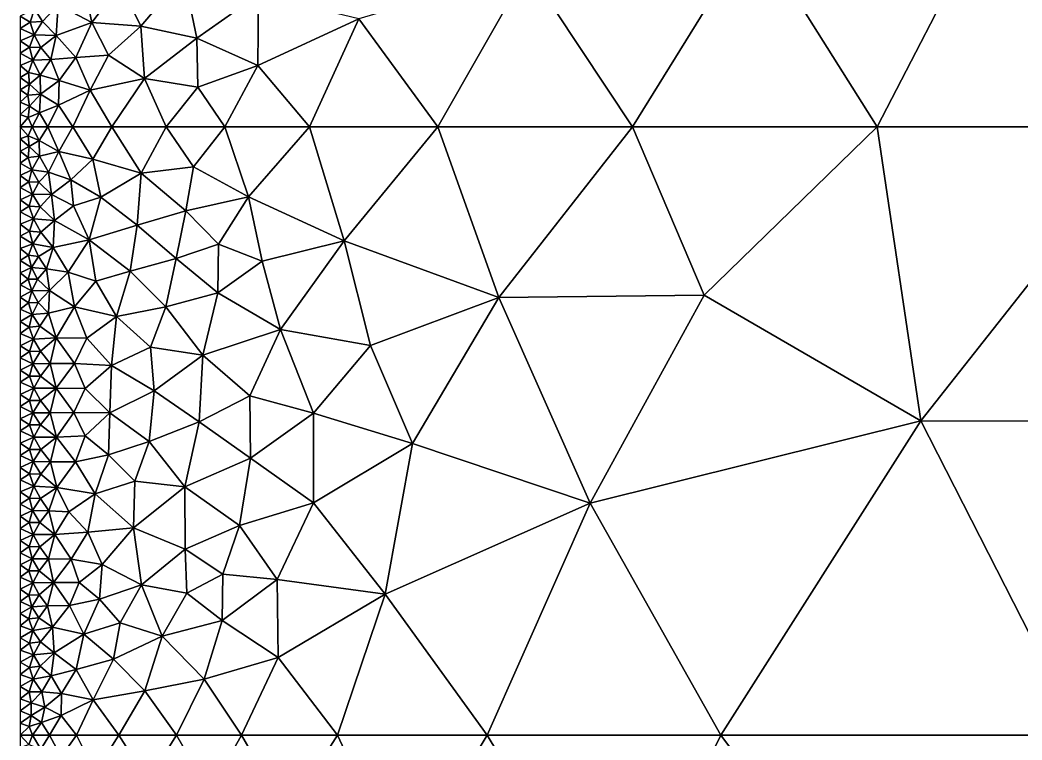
# Model space of a CAD drawing. Header units: metres. Extents: x 1 to 72, y -280 to 0.
# Drawn here: x 1 to 17.47, y -30.08 to -18.25 of the extents above; entities that cross this region are included whole.
import ezdxf

# ---------------------------------------------------------------- set-up
doc = ezdxf.new("R2010")
doc.units = ezdxf.units.M

msp = doc.modelspace()

# ---------------------------------------------------------------- linework, layer by layer
at = {"layer": 'layer', "color": 0}
for points in [[(16.679, -16.9184), (19.6171, -20), (19.5992, -15.9593)], [(9.3446, -17.4053), (11.0637, -20), (13.0579, -16.781)], [(11.0637, -20), (15.0866, -20), (13.0579, -16.781)], [(13.0579, -16.781), (15.0866, -20), (16.679, -16.9184)], [(15.0866, -20), (19.6171, -20), (16.679, -16.9184)], [(6.57076, -18.2258), (7.86611, -20), (9.3446, -17.4053)], [(7.86611, -20), (11.0637, -20), (9.3446, -17.4053)], [(2.98477, -18.3459), (3.69127, -17.5134), (2.65384, -17.661)], [(2.98477, -18.3459), (3.908, -18.5447), (3.69127, -17.5134)], [(3.908, -18.5447), (4.91821, -17.8292), (3.69127, -17.5134)], [(1.62829, -17.9962), (2.18265, -18.286), (2.06777, -17.759)], [(2.18265, -18.286), (2.65384, -17.661), (2.06777, -17.759)], [(2.18265, -18.286), (2.98477, -18.3459), (2.65384, -17.661)], [(3.908, -18.5447), (4.90636, -18.9928), (4.91821, -17.8292)], [(4.90636, -18.9928), (6.57076, -18.2258), (4.91821, -17.8292)], [(1.23766, -18.0622), (1, -18.1855), (1.16827, -18.2796)], [(1.23766, -18.0622), (1.16827, -18.2796), (1.37184, -18.2685)], [(1.23766, -18.0622), (1.37184, -18.2685), (1.62829, -17.9962)], [(1.62829, -17.9962), (1.37184, -18.2685), (1.59605, -18.5036)], [(1.62829, -17.9962), (1.59605, -18.5036), (2.18265, -18.286)], [(1, -18.1855), (1, -18.3871), (1.16827, -18.2796)], [(1.16827, -18.2796), (1.23303, -18.4893), (1.37184, -18.2685)], [(1.37184, -18.2685), (1.23303, -18.4893), (1.59605, -18.5036)], [(4.90636, -18.9928), (5.75585, -20), (6.57076, -18.2258)], [(5.75585, -20), (7.86611, -20), (6.57076, -18.2258)], [(1.16827, -18.2796), (1, -18.3871), (1.23303, -18.4893)], [(1, -18.3871), (1, -18.5887), (1.23303, -18.4893)], [(1.91934, -18.8636), (2.18265, -18.286), (1.59605, -18.5036)], [(1.91934, -18.8636), (2.45445, -18.824), (2.18265, -18.286)], [(2.45445, -18.824), (2.98477, -18.3459), (2.18265, -18.286)], [(2.45445, -18.824), (3.04689, -19.2102), (2.98477, -18.3459)], [(3.04689, -19.2102), (3.908, -18.5447), (2.98477, -18.3459)], [(1.23303, -18.4893), (1, -18.5887), (1.15636, -18.6955)], [(1, -18.5887), (1, -18.7903), (1.15636, -18.6955)], [(1.23303, -18.4893), (1.15636, -18.6955), (1.33985, -18.6997)], [(1.23303, -18.4893), (1.33985, -18.6997), (1.59605, -18.5036)], [(1.59605, -18.5036), (1.33985, -18.6997), (1.5059, -18.8976)], [(1.59605, -18.5036), (1.5059, -18.8976), (1.91934, -18.8636)], [(3.04689, -19.2102), (3.92406, -19.3514), (3.908, -18.5447)], [(3.92406, -19.3514), (4.90636, -18.9928), (3.908, -18.5447)], [(1.15636, -18.6955), (1, -18.7903), (1.21066, -18.9057)], [(1.15636, -18.6955), (1.21066, -18.9057), (1.33985, -18.6997)], [(1.33985, -18.6997), (1.21066, -18.9057), (1.5059, -18.8976)], [(1, -18.7903), (1, -18.9919), (1.21066, -18.9057)], [(1.21066, -18.9057), (1, -18.9919), (1.14002, -19.1096)], [(1.21066, -18.9057), (1.14002, -19.1096), (1.33298, -19.1541)], [(1.21066, -18.9057), (1.33298, -19.1541), (1.5059, -18.8976)], [(1.5059, -18.8976), (1.33298, -19.1541), (1.6454, -19.2401)], [(1.6454, -19.2401), (1.91934, -18.8636), (1.5059, -18.8976)], [(1.6454, -19.2401), (2.15314, -19.3982), (1.91934, -18.8636)], [(2.15314, -19.3982), (2.45445, -18.824), (1.91934, -18.8636)], [(2.15314, -19.3982), (3.04689, -19.2102), (2.45445, -18.824)], [(1, -18.9919), (1, -19.1935), (1.14002, -19.1096)], [(3.92406, -19.3514), (4.36737, -20), (4.90636, -18.9928)], [(4.36737, -20), (5.75585, -20), (4.90636, -18.9928)], [(1.14002, -19.1096), (1, -19.1935), (1.15695, -19.3007)], [(1, -19.1935), (1, -19.3952), (1.15695, -19.3007)], [(1.14002, -19.1096), (1.15695, -19.3007), (1.33298, -19.1541)], [(1.33298, -19.1541), (1.15695, -19.3007), (1.33837, -19.4667)], [(1.33298, -19.1541), (1.33837, -19.4667), (1.6454, -19.2401)], [(1.33837, -19.4667), (1.63026, -19.6461), (1.6454, -19.2401)], [(1.63026, -19.6461), (2.15314, -19.3982), (1.6454, -19.2401)], [(2.15314, -19.3982), (2.50838, -20), (3.04689, -19.2102)], [(2.50838, -20), (3.40083, -20), (3.04689, -19.2102)], [(3.04689, -19.2102), (3.40083, -20), (3.92406, -19.3514)], [(1.15695, -19.3007), (1, -19.3952), (1.12995, -19.4842)], [(1, -19.3952), (1, -19.5968), (1.12995, -19.4842)], [(1.15695, -19.3007), (1.12995, -19.4842), (1.33837, -19.4667)], [(1.63026, -19.6461), (1.86837, -20), (2.15314, -19.3982)], [(1.86837, -20), (2.50838, -20), (2.15314, -19.3982)], [(3.40083, -20), (4.36737, -20), (3.92406, -19.3514)], [(1.12995, -19.4842), (1, -19.5968), (1.15378, -19.6606)], [(1.12995, -19.4842), (1.15378, -19.6606), (1.33837, -19.4667)], [(1.33837, -19.4667), (1.15378, -19.6606), (1.31911, -19.7701)], [(1.31911, -19.7701), (1.63026, -19.6461), (1.33837, -19.4667)], [(1, -19.5968), (1, -19.7984), (1.15378, -19.6606)], [(1.15378, -19.6606), (1, -19.7984), (1.13466, -19.846)], [(1.15378, -19.6606), (1.13466, -19.846), (1.31911, -19.7701)], [(1.31911, -19.7701), (1.45701, -20), (1.63026, -19.6461)], [(1.45701, -20), (1.86837, -20), (1.63026, -19.6461)], [(1, -19.7984), (1, -20), (1.13466, -19.846)], [(1, -20), (1.19987, -20), (1.13466, -19.846)], [(1.13466, -19.846), (1.19987, -20), (1.31911, -19.7701)], [(1.19987, -20), (1.45701, -20), (1.31911, -19.7701)], [(1, -20), (1, -20.2), (1.13331, -20.151)], [(1.19987, -20), (1, -20), (1.13331, -20.151)], [(1.31647, -20.2275), (1.19987, -20), (1.13331, -20.151)], [(1.45701, -20), (1.19987, -20), (1.31647, -20.2275)], [(1.63747, -20.4086), (1.45701, -20), (1.31647, -20.2275)], [(1.86837, -20), (1.45701, -20), (1.63747, -20.4086)], [(2.19523, -20.5333), (1.86837, -20), (1.63747, -20.4086)], [(2.50838, -20), (1.86837, -20), (2.19523, -20.5333)], [(2.99081, -20.7642), (2.50838, -20), (2.19523, -20.5333)], [(3.40083, -20), (2.50838, -20), (2.99081, -20.7642)], [(3.84908, -20.6611), (3.40083, -20), (2.99081, -20.7642)], [(4.36737, -20), (3.40083, -20), (3.84908, -20.6611)], [(4.75378, -21.1533), (4.36737, -20), (3.84908, -20.6611)], [(5.75585, -20), (4.36737, -20), (4.75378, -21.1533)], [(6.32507, -21.8739), (5.75585, -20), (4.75378, -21.1533)], [(7.86611, -20), (5.75585, -20), (6.32507, -21.8739)], [(8.86936, -22.8081), (7.86611, -20), (6.32507, -21.8739)], [(11.0637, -20), (7.86611, -20), (8.86936, -22.8081)], [(12.2415, -22.7702), (11.0637, -20), (8.86936, -22.8081)], [(15.0866, -20), (11.0637, -20), (12.2415, -22.7702)], [(15.8071, -24.8319), (15.0866, -20), (12.2415, -22.7702)], [(19.6171, -20), (15.0866, -20), (15.8071, -24.8319)], [(22.3704, -24.847), (19.6171, -20), (15.8071, -24.8319)], [(1.13331, -20.151), (1, -20.2), (1.15023, -20.3276)], [(1, -20.2), (1, -20.4), (1.15023, -20.3276)], [(1.13331, -20.151), (1.15023, -20.3276), (1.31647, -20.2275)], [(1.31647, -20.2275), (1.15023, -20.3276), (1.31801, -20.4847)], [(1.63747, -20.4086), (1.31647, -20.2275), (1.31801, -20.4847)], [(1.15023, -20.3276), (1, -20.4), (1.13302, -20.5036)], [(1, -20.4), (1, -20.6), (1.13302, -20.5036)], [(1.15023, -20.3276), (1.13302, -20.5036), (1.31801, -20.4847)], [(1.63747, -20.4086), (1.31801, -20.4847), (1.46936, -20.7463)], [(1.83742, -20.8733), (1.63747, -20.4086), (1.46936, -20.7463)], [(2.19523, -20.5333), (1.63747, -20.4086), (1.83742, -20.8733)], [(1.13302, -20.5036), (1, -20.6), (1.1958, -20.7072)], [(1.13302, -20.5036), (1.1958, -20.7072), (1.31801, -20.4847)], [(1.31801, -20.4847), (1.1958, -20.7072), (1.46936, -20.7463)], [(2.32771, -21.1569), (2.19523, -20.5333), (1.83742, -20.8733)], [(2.99081, -20.7642), (2.19523, -20.5333), (2.32771, -21.1569)], [(1, -20.6), (1, -20.8), (1.1958, -20.7072)], [(1.1958, -20.7072), (1, -20.8), (1.14234, -20.9048)], [(1.1958, -20.7072), (1.14234, -20.9048), (1.30681, -20.9132)], [(1.1958, -20.7072), (1.30681, -20.9132), (1.46936, -20.7463)], [(1.46936, -20.7463), (1.30681, -20.9132), (1.51488, -21.1112)], [(1.83742, -20.8733), (1.46936, -20.7463), (1.51488, -21.1112)], [(3.84908, -20.6611), (2.99081, -20.7642), (3.72588, -21.3826)], [(4.75378, -21.1533), (3.84908, -20.6611), (3.72588, -21.3826)], [(1, -20.8), (1, -21), (1.14234, -20.9048)], [(1.14234, -20.9048), (1, -21), (1.20733, -21.1068)], [(1.14234, -20.9048), (1.20733, -21.1068), (1.30681, -20.9132)], [(1.30681, -20.9132), (1.20733, -21.1068), (1.51488, -21.1112)], [(1.87754, -21.3023), (1.83742, -20.8733), (1.51488, -21.1112)], [(2.32771, -21.1569), (1.83742, -20.8733), (1.87754, -21.3023)], [(2.99081, -20.7642), (2.32771, -21.1569), (2.92697, -21.6157)], [(3.72588, -21.3826), (2.99081, -20.7642), (2.92697, -21.6157)], [(1, -21), (1, -21.2), (1.20733, -21.1068)], [(1.20733, -21.1068), (1, -21.2), (1.15273, -21.3066)], [(1, -21.2), (1, -21.4), (1.15273, -21.3066)], [(1.20733, -21.1068), (1.15273, -21.3066), (1.33344, -21.3145)], [(1.20733, -21.1068), (1.33344, -21.3145), (1.51488, -21.1112)], [(1.51488, -21.1112), (1.33344, -21.3145), (1.56729, -21.5437)], [(1.51488, -21.1112), (1.56729, -21.5437), (1.87754, -21.3023)], [(2.13669, -21.8606), (2.32771, -21.1569), (1.87754, -21.3023)], [(2.92697, -21.6157), (2.32771, -21.1569), (2.13669, -21.8606)], [(4.75378, -21.1533), (3.72588, -21.3826), (4.26001, -21.932)], [(4.97876, -22.2089), (4.75378, -21.1533), (4.26001, -21.932)], [(6.32507, -21.8739), (4.75378, -21.1533), (4.97876, -22.2089)], [(1.15273, -21.3066), (1, -21.4), (1.22145, -21.5158)], [(1, -21.4), (1, -21.6), (1.22145, -21.5158)], [(1.15273, -21.3066), (1.22145, -21.5158), (1.33344, -21.3145)], [(1.33344, -21.3145), (1.22145, -21.5158), (1.56729, -21.5437)], [(2.13669, -21.8606), (1.87754, -21.3023), (1.56729, -21.5437)], [(3.72588, -21.3826), (2.92697, -21.6157), (3.56505, -22.1665)], [(4.26001, -21.932), (3.72588, -21.3826), (3.56505, -22.1665)], [(1.22145, -21.5158), (1, -21.6), (1.15516, -21.7142)], [(1.22145, -21.5158), (1.15516, -21.7142), (1.34074, -21.7345)], [(1.22145, -21.5158), (1.34074, -21.7345), (1.56729, -21.5437)], [(1.56729, -21.5437), (1.34074, -21.7345), (1.54234, -21.986)], [(1.56729, -21.5437), (1.54234, -21.986), (2.13669, -21.8606)], [(1, -21.6), (1, -21.8), (1.15516, -21.7142)], [(1.15516, -21.7142), (1, -21.8), (1.21234, -21.9253)], [(1.15516, -21.7142), (1.21234, -21.9253), (1.34074, -21.7345)], [(1.34074, -21.7345), (1.21234, -21.9253), (1.54234, -21.986)], [(2.92697, -21.6157), (2.13669, -21.8606), (2.81017, -22.375)], [(3.56505, -22.1665), (2.92697, -21.6157), (2.81017, -22.375)], [(1, -21.8), (1, -22), (1.21234, -21.9253)], [(2.13669, -21.8606), (1.54234, -21.986), (1.79088, -22.3923)], [(2.24508, -22.5385), (2.13669, -21.8606), (1.79088, -22.3923)], [(2.81017, -22.375), (2.13669, -21.8606), (2.24508, -22.5385)], [(6.32507, -21.8739), (4.97876, -22.2089), (5.28024, -23.3339)], [(6.75846, -23.5961), (6.32507, -21.8739), (5.28024, -23.3339)], [(8.86936, -22.8081), (6.32507, -21.8739), (6.75846, -23.5961)], [(1.21234, -21.9253), (1, -22), (1.14146, -22.113)], [(1, -22), (1, -22.2), (1.14146, -22.113)], [(1.21234, -21.9253), (1.14146, -22.113), (1.3055, -22.132)], [(1.21234, -21.9253), (1.3055, -22.132), (1.54234, -21.986)], [(1.54234, -21.986), (1.3055, -22.132), (1.43505, -22.334)], [(1.54234, -21.986), (1.43505, -22.334), (1.79088, -22.3923)], [(4.25351, -22.731), (4.26001, -21.932), (3.56505, -22.1665)], [(4.97876, -22.2089), (4.26001, -21.932), (4.25351, -22.731)], [(1.14146, -22.113), (1, -22.2), (1.18678, -22.3122)], [(1, -22.2), (1, -22.4), (1.18678, -22.3122)], [(1.14146, -22.113), (1.18678, -22.3122), (1.3055, -22.132)], [(1.3055, -22.132), (1.18678, -22.3122), (1.43505, -22.334)], [(3.56505, -22.1665), (2.81017, -22.375), (3.39633, -22.9612)], [(4.25351, -22.731), (3.56505, -22.1665), (3.39633, -22.9612)], [(5.28024, -23.3339), (4.97876, -22.2089), (4.25351, -22.731)], [(1.18678, -22.3122), (1, -22.4), (1.13439, -22.5024)], [(1.18678, -22.3122), (1.13439, -22.5024), (1.28862, -22.5061)], [(1.18678, -22.3122), (1.28862, -22.5061), (1.43505, -22.334)], [(1.43505, -22.334), (1.28862, -22.5061), (1.48295, -22.6904)], [(1.43505, -22.334), (1.48295, -22.6904), (1.79088, -22.3923)], [(1.79088, -22.3923), (1.48295, -22.6904), (1.89544, -22.9624)], [(1.79088, -22.3923), (1.89544, -22.9624), (2.24508, -22.5385)], [(2.81017, -22.375), (2.24508, -22.5385), (2.58608, -23.121)], [(3.39633, -22.9612), (2.81017, -22.375), (2.58608, -23.121)], [(1, -22.4), (1, -22.6), (1.13439, -22.5024)], [(1.13439, -22.5024), (1, -22.6), (1.19214, -22.6969)], [(1.13439, -22.5024), (1.19214, -22.6969), (1.28862, -22.5061)], [(1.28862, -22.5061), (1.19214, -22.6969), (1.48295, -22.6904)], [(2.58608, -23.121), (2.24508, -22.5385), (1.89544, -22.9624)], [(1, -22.6), (1, -22.8), (1.19214, -22.6969)], [(1.19214, -22.6969), (1, -22.8), (1.13836, -22.894)], [(1.19214, -22.6969), (1.13836, -22.894), (1.29765, -22.8862)], [(1.19214, -22.6969), (1.29765, -22.8862), (1.48295, -22.6904)], [(1.48295, -22.6904), (1.29765, -22.8862), (1.46736, -23.062)], [(1.48295, -22.6904), (1.46736, -23.062), (1.89544, -22.9624)], [(1, -22.8), (1, -23), (1.13836, -22.894)], [(1.13836, -22.894), (1.19762, -23.0877), (1.29765, -22.8862)], [(1.29765, -22.8862), (1.19762, -23.0877), (1.46736, -23.062)], [(4.25351, -22.731), (3.39633, -22.9612), (4.00695, -23.7558)], [(5.28024, -23.3339), (4.25351, -22.731), (4.00695, -23.7558)], [(8.86936, -22.8081), (6.75846, -23.5961), (7.44802, -25.2034)], [(7.44802, -25.2034), (10.3688, -26.1879), (8.86936, -22.8081)], [(12.2415, -22.7702), (8.86936, -22.8081), (10.3688, -26.1879)], [(10.3688, -26.1879), (15.8071, -24.8319), (12.2415, -22.7702)], [(1.13836, -22.894), (1, -23), (1.19762, -23.0877)], [(1, -23), (1, -23.2), (1.19762, -23.0877)], [(1.46736, -23.062), (1.5925, -23.4674), (1.89544, -22.9624)], [(1.89544, -22.9624), (1.5925, -23.4674), (2.09654, -23.4727)], [(1.89544, -22.9624), (2.09654, -23.4727), (2.58608, -23.121)], [(3.39633, -22.9612), (2.58608, -23.121), (3.14434, -23.6219)], [(4.00695, -23.7558), (3.39633, -22.9612), (3.14434, -23.6219)], [(1.19762, -23.0877), (1, -23.2), (1.15024, -23.2915)], [(1, -23.2), (1, -23.4), (1.15024, -23.2915)], [(1.19762, -23.0877), (1.15024, -23.2915), (1.32739, -23.2801)], [(1.19762, -23.0877), (1.32739, -23.2801), (1.46736, -23.062)], [(1.46736, -23.062), (1.32739, -23.2801), (1.5925, -23.4674)], [(2.58608, -23.121), (2.09654, -23.4727), (2.50092, -23.9231)], [(3.14434, -23.6219), (2.58608, -23.121), (2.50092, -23.9231)], [(1.15024, -23.2915), (1, -23.4), (1.22308, -23.4889)], [(1.15024, -23.2915), (1.22308, -23.4889), (1.32739, -23.2801)], [(1.32739, -23.2801), (1.22308, -23.4889), (1.5925, -23.4674)], [(4.77443, -24.4233), (5.28024, -23.3339), (4.00695, -23.7558)], [(5.82374, -24.7086), (5.28024, -23.3339), (4.77443, -24.4233)], [(6.75846, -23.5961), (5.28024, -23.3339), (5.82374, -24.7086)], [(1, -23.4), (1, -23.6), (1.22308, -23.4889)], [(1.22308, -23.4889), (1, -23.6), (1.15432, -23.6947)], [(1.22308, -23.4889), (1.15432, -23.6947), (1.33583, -23.688)], [(1.22308, -23.4889), (1.33583, -23.688), (1.5925, -23.4674)], [(1.5925, -23.4674), (1.33583, -23.688), (1.49467, -23.8901)], [(1.5925, -23.4674), (1.49467, -23.8901), (1.89305, -23.8926)], [(1.5925, -23.4674), (1.89305, -23.8926), (2.09654, -23.4727)], [(2.09654, -23.4727), (1.89305, -23.8926), (2.50092, -23.9231)], [(1, -23.6), (1, -23.8), (1.15432, -23.6947)], [(1.15432, -23.6947), (1, -23.8), (1.21095, -23.8955)], [(1.15432, -23.6947), (1.21095, -23.8955), (1.33583, -23.688)], [(1.33583, -23.688), (1.21095, -23.8955), (1.49467, -23.8901)], [(3.20709, -24.3409), (3.14434, -23.6219), (2.50092, -23.9231)], [(4.00695, -23.7558), (3.14434, -23.6219), (3.20709, -24.3409)], [(7.44802, -25.2034), (6.75846, -23.5961), (5.82374, -24.7086)], [(1, -23.8), (1, -24), (1.21095, -23.8955)], [(3.94381, -24.8481), (4.00695, -23.7558), (3.20709, -24.3409)], [(4.77443, -24.4233), (4.00695, -23.7558), (3.94381, -24.8481)], [(1.21095, -23.8955), (1, -24), (1.15473, -24.0984)], [(1, -24), (1, -24.2), (1.15473, -24.0984)], [(1.21095, -23.8955), (1.15473, -24.0984), (1.33636, -24.0966)], [(1.21095, -23.8955), (1.33636, -24.0966), (1.49467, -23.8901)], [(1.49467, -23.8901), (1.33636, -24.0966), (1.59309, -24.2976)], [(1.49467, -23.8901), (1.59309, -24.2976), (1.89305, -23.8926)], [(1.89305, -23.8926), (1.59309, -24.2976), (2.0731, -24.3035)], [(1.89305, -23.8926), (2.0731, -24.3035), (2.50092, -23.9231)], [(2.50092, -23.9231), (2.0731, -24.3035), (2.47754, -24.7026)], [(2.50092, -23.9231), (2.47754, -24.7026), (3.20709, -24.3409)], [(1.15473, -24.0984), (1, -24.2), (1.22517, -24.2989)], [(1, -24.2), (1, -24.4), (1.22517, -24.2989)], [(1.15473, -24.0984), (1.22517, -24.2989), (1.33636, -24.0966)], [(1.33636, -24.0966), (1.22517, -24.2989), (1.59309, -24.2976)], [(1.22517, -24.2989), (1, -24.4), (1.15485, -24.4997)], [(1.22517, -24.2989), (1.15485, -24.4997), (1.33644, -24.4993)], [(1.22517, -24.2989), (1.33644, -24.4993), (1.59309, -24.2976)], [(1.59309, -24.2976), (1.33644, -24.4993), (1.49466, -24.6993)], [(1.59309, -24.2976), (1.49466, -24.6993), (1.88555, -24.6975)], [(1.59309, -24.2976), (1.88555, -24.6975), (2.0731, -24.3035)], [(2.0731, -24.3035), (1.88555, -24.6975), (2.47754, -24.7026)], [(3.12242, -25.1744), (3.20709, -24.3409), (2.47754, -24.7026)], [(3.94381, -24.8481), (3.20709, -24.3409), (3.12242, -25.1744)], [(1, -24.4), (1, -24.6), (1.15485, -24.4997)], [(1.15485, -24.4997), (1, -24.6), (1.21135, -24.6998)], [(1.15485, -24.4997), (1.21135, -24.6998), (1.33644, -24.4993)], [(1.33644, -24.4993), (1.21135, -24.6998), (1.49466, -24.6993)], [(4.79046, -25.4469), (4.77443, -24.4233), (3.94381, -24.8481)], [(5.82374, -24.7086), (4.77443, -24.4233), (4.79046, -25.4469)], [(1, -24.6), (1, -24.8), (1.21135, -24.6998)], [(1.21135, -24.6998), (1, -24.8), (1.15532, -24.9001)], [(1.21135, -24.6998), (1.15532, -24.9001), (1.33751, -24.8999)], [(1.21135, -24.6998), (1.33751, -24.8999), (1.49466, -24.6993)], [(1.49466, -24.6993), (1.33751, -24.8999), (1.59676, -25.0994)], [(1.49466, -24.6993), (1.59676, -25.0994), (1.88555, -24.6975)], [(1.88555, -24.6975), (1.59676, -25.0994), (2.06927, -25.0802)], [(1.88555, -24.6975), (2.06927, -25.0802), (2.47754, -24.7026)], [(1, -24.8), (1, -25), (1.15532, -24.9001)], [(2.47754, -24.7026), (2.06927, -25.0802), (2.4566, -25.3894)], [(2.47754, -24.7026), (2.4566, -25.3894), (3.12242, -25.1744)], [(3.70993, -25.9155), (3.94381, -24.8481), (3.12242, -25.1744)], [(3.70993, -25.9155), (4.79046, -25.4469), (3.94381, -24.8481)], [(5.82549, -26.1827), (5.82374, -24.7086), (4.79046, -25.4469)], [(5.82549, -26.1827), (7.44802, -25.2034), (5.82374, -24.7086)], [(10.3688, -26.1879), (12.5166, -30), (15.8071, -24.8319)], [(12.5166, -30), (18.439, -30), (15.8071, -24.8319)], [(15.8071, -24.8319), (18.439, -30), (22.3704, -24.847)], [(1.15532, -24.9001), (1, -25), (1.2266, -25.1004)], [(1, -25), (1, -25.2), (1.2266, -25.1004)], [(1.15532, -24.9001), (1.2266, -25.1004), (1.33751, -24.8999)], [(1.33751, -24.8999), (1.2266, -25.1004), (1.59676, -25.0994)], [(1.2266, -25.1004), (1, -25.2), (1.15627, -25.3013)], [(1.2266, -25.1004), (1.15627, -25.3013), (1.33972, -25.3024)], [(1.2266, -25.1004), (1.33972, -25.3024), (1.59676, -25.0994)], [(1.59676, -25.0994), (1.33972, -25.3024), (1.50265, -25.508)], [(1.59676, -25.0994), (1.50265, -25.508), (1.91254, -25.5063)], [(1.59676, -25.0994), (1.91254, -25.5063), (2.06927, -25.0802)], [(2.06927, -25.0802), (1.91254, -25.5063), (2.4566, -25.3894)], [(2.4566, -25.3894), (2.8857, -25.8245), (3.12242, -25.1744)], [(2.8857, -25.8245), (3.70993, -25.9155), (3.12242, -25.1744)], [(1, -25.2), (1, -25.4), (1.15627, -25.3013)], [(1.15627, -25.3013), (1, -25.4), (1.21391, -25.5036)], [(1.15627, -25.3013), (1.21391, -25.5036), (1.33972, -25.3024)], [(1.33972, -25.3024), (1.21391, -25.5036), (1.50265, -25.508)], [(7.00271, -27.6789), (7.44802, -25.2034), (5.82549, -26.1827)], [(7.00271, -27.6789), (10.3688, -26.1879), (7.44802, -25.2034)], [(1, -25.4), (1, -25.6), (1.21391, -25.5036)], [(1.21391, -25.5036), (1, -25.6), (1.15671, -25.7042)], [(1.21391, -25.5036), (1.15671, -25.7042), (1.34155, -25.7097)], [(1.21391, -25.5036), (1.34155, -25.7097), (1.50265, -25.508)], [(1.50265, -25.508), (1.34155, -25.7097), (1.60467, -25.9266)], [(1.50265, -25.508), (1.60467, -25.9266), (1.91254, -25.5063)], [(1.91254, -25.5063), (1.60467, -25.9266), (2.23637, -26.0326)], [(1.91254, -25.5063), (2.23637, -26.0326), (2.4566, -25.3894)], [(2.4566, -25.3894), (2.23637, -26.0326), (2.8857, -25.8245)], [(4.60907, -26.5553), (4.79046, -25.4469), (3.70993, -25.9155)], [(4.60907, -26.5553), (5.82549, -26.1827), (4.79046, -25.4469)], [(1, -25.6), (1, -25.8), (1.15671, -25.7042)], [(1.15671, -25.7042), (1, -25.8), (1.22729, -25.9079)], [(1, -25.8), (1, -26), (1.22729, -25.9079)], [(1.15671, -25.7042), (1.22729, -25.9079), (1.34155, -25.7097)], [(1.34155, -25.7097), (1.22729, -25.9079), (1.60467, -25.9266)], [(2.23637, -26.0326), (2.86367, -26.589), (2.8857, -25.8245)], [(2.86367, -26.589), (3.70993, -25.9155), (2.8857, -25.8245)], [(1.22729, -25.9079), (1, -26), (1.15358, -26.1045)], [(1, -26), (1, -26.2), (1.15358, -26.1045)], [(1.22729, -25.9079), (1.15358, -26.1045), (1.33395, -26.1108)], [(1.22729, -25.9079), (1.33395, -26.1108), (1.60467, -25.9266)], [(1.60467, -25.9266), (1.33395, -26.1108), (1.47519, -26.3123)], [(1.60467, -25.9266), (1.47519, -26.3123), (1.80225, -26.327)], [(1.60467, -25.9266), (1.80225, -26.327), (2.23637, -26.0326)], [(2.86367, -26.589), (3.71375, -26.9393), (3.70993, -25.9155)], [(3.71375, -26.9393), (4.60907, -26.5553), (3.70993, -25.9155)], [(1.15358, -26.1045), (1, -26.2), (1.20545, -26.3047)], [(1.15358, -26.1045), (1.20545, -26.3047), (1.33395, -26.1108)], [(1.33395, -26.1108), (1.20545, -26.3047), (1.47519, -26.3123)], [(2.23637, -26.0326), (1.80225, -26.327), (2.1145, -26.6603)], [(2.23637, -26.0326), (2.1145, -26.6603), (2.86367, -26.589)], [(5.22827, -27.4421), (5.82549, -26.1827), (4.60907, -26.5553)], [(5.22827, -27.4421), (7.00271, -27.6789), (5.82549, -26.1827)], [(1, -26.2), (1, -26.4), (1.20545, -26.3047)], [(1.20545, -26.3047), (1, -26.4), (1.14977, -26.5018)], [(1.20545, -26.3047), (1.14977, -26.5018), (1.32485, -26.5041)], [(1.20545, -26.3047), (1.32485, -26.5041), (1.47519, -26.3123)], [(1.47519, -26.3123), (1.32485, -26.5041), (1.57166, -26.7015)], [(1.47519, -26.3123), (1.57166, -26.7015), (1.80225, -26.327)], [(1.80225, -26.327), (1.57166, -26.7015), (2.1145, -26.6603)], [(7.00271, -27.6789), (8.68004, -30), (10.3688, -26.1879)], [(8.68004, -30), (12.5166, -30), (10.3688, -26.1879)], [(1, -26.4), (1, -26.6), (1.14977, -26.5018)], [(1.14977, -26.5018), (1, -26.6), (1.21696, -26.7012)], [(1.14977, -26.5018), (1.21696, -26.7012), (1.32485, -26.5041)], [(1.32485, -26.5041), (1.21696, -26.7012), (1.57166, -26.7015)], [(1, -26.6), (1, -26.8), (1.21696, -26.7012)], [(1.57166, -26.7015), (1.83987, -27.1064), (2.1145, -26.6603)], [(2.1145, -26.6603), (1.83987, -27.1064), (2.35234, -27.1928)], [(2.1145, -26.6603), (2.35234, -27.1928), (2.86367, -26.589)], [(2.35234, -27.1928), (2.99761, -27.5305), (2.86367, -26.589)], [(2.99761, -27.5305), (3.71375, -26.9393), (2.86367, -26.589)], [(3.71375, -26.9393), (4.33096, -27.3515), (4.60907, -26.5553)], [(4.33096, -27.3515), (5.22827, -27.4421), (4.60907, -26.5553)], [(1.21696, -26.7012), (1, -26.8), (1.1485, -26.9003)], [(1, -26.8), (1, -27), (1.1485, -26.9003)], [(1.21696, -26.7012), (1.1485, -26.9003), (1.32264, -26.9007)], [(1.21696, -26.7012), (1.32264, -26.9007), (1.57166, -26.7015)], [(1.57166, -26.7015), (1.32264, -26.9007), (1.46866, -27.1)], [(1.57166, -26.7015), (1.46866, -27.1), (1.83987, -27.1064)], [(1.1485, -26.9003), (1, -27), (1.20056, -27.0996)], [(1, -27), (1, -27.2), (1.20056, -27.0996)], [(1.1485, -26.9003), (1.20056, -27.0996), (1.32264, -26.9007)], [(1.32264, -26.9007), (1.20056, -27.0996), (1.46866, -27.1)], [(2.99761, -27.5305), (3.74331, -27.6658), (3.71375, -26.9393)], [(3.74331, -27.6658), (4.33096, -27.3515), (3.71375, -26.9393)], [(1.20056, -27.0996), (1, -27.2), (1.14597, -27.2988)], [(1.20056, -27.0996), (1.14597, -27.2988), (1.31649, -27.2976)], [(1.20056, -27.0996), (1.31649, -27.2976), (1.46866, -27.1)], [(1.46866, -27.1), (1.31649, -27.2976), (1.54957, -27.4903)], [(1.46866, -27.1), (1.54957, -27.4903), (1.83987, -27.1064)], [(1.83987, -27.1064), (1.54957, -27.4903), (1.97406, -27.4869)], [(1.83987, -27.1064), (1.97406, -27.4869), (2.35234, -27.1928)], [(1, -27.2), (1, -27.4), (1.14597, -27.2988)], [(1.14597, -27.2988), (1, -27.4), (1.20998, -27.4961)], [(1.14597, -27.2988), (1.20998, -27.4961), (1.31649, -27.2976)], [(1.31649, -27.2976), (1.20998, -27.4961), (1.54957, -27.4903)], [(2.35234, -27.1928), (1.97406, -27.4869), (2.30565, -27.7636)], [(2.30565, -27.7636), (2.99761, -27.5305), (2.35234, -27.1928)], [(1, -27.4), (1, -27.6), (1.20998, -27.4961)], [(1.20998, -27.4961), (1, -27.6), (1.14397, -27.6953)], [(1.20998, -27.4961), (1.14397, -27.6953), (1.31199, -27.69)], [(1.20998, -27.4961), (1.31199, -27.69), (1.54957, -27.4903)], [(1.54957, -27.4903), (1.31199, -27.69), (1.45354, -27.8732)], [(1.54957, -27.4903), (1.45354, -27.8732), (1.8117, -27.8647)], [(1.54957, -27.4903), (1.8117, -27.8647), (1.97406, -27.4869)], [(1.97406, -27.4869), (1.8117, -27.8647), (2.30565, -27.7636)], [(3.74331, -27.6658), (4.32128, -28.1114), (4.33096, -27.3515)], [(4.32128, -28.1114), (5.22827, -27.4421), (4.33096, -27.3515)], [(4.32128, -28.1114), (5.23993, -28.7206), (5.22827, -27.4421)], [(5.23993, -28.7206), (7.00271, -27.6789), (5.22827, -27.4421)], [(1, -27.6), (1, -27.8), (1.14397, -27.6953)], [(2.30565, -27.7636), (2.64579, -28.1542), (2.99761, -27.5305)], [(2.64579, -28.1542), (3.33329, -28.3701), (2.99761, -27.5305)], [(3.33329, -28.3701), (3.74331, -27.6658), (2.99761, -27.5305)], [(1.14397, -27.6953), (1, -27.8), (1.19483, -27.8884)], [(1, -27.8), (1, -28), (1.19483, -27.8884)], [(1.14397, -27.6953), (1.19483, -27.8884), (1.31199, -27.69)], [(1.31199, -27.69), (1.19483, -27.8884), (1.45354, -27.8732)], [(2.04654, -28.3361), (2.30565, -27.7636), (1.8117, -27.8647)], [(2.04654, -28.3361), (2.64579, -28.1542), (2.30565, -27.7636)], [(3.33329, -28.3701), (4.32128, -28.1114), (3.74331, -27.6658)], [(5.23993, -28.7206), (6.217, -30), (7.00271, -27.6789)], [(6.217, -30), (8.68004, -30), (7.00271, -27.6789)], [(1.19483, -27.8884), (1, -28), (1.14356, -28.0877)], [(1.19483, -27.8884), (1.14356, -28.0877), (1.30874, -28.0713)], [(1.19483, -27.8884), (1.30874, -28.0713), (1.45354, -27.8732)], [(1.45354, -27.8732), (1.30874, -28.0713), (1.5336, -28.2212)], [(1.45354, -27.8732), (1.5336, -28.2212), (1.8117, -27.8647)], [(1.8117, -27.8647), (1.5336, -28.2212), (2.04654, -28.3361)], [(1, -28), (1, -28.2), (1.14356, -28.0877)], [(1.14356, -28.0877), (1, -28.2), (1.21115, -28.2758)], [(1.14356, -28.0877), (1.21115, -28.2758), (1.30874, -28.0713)], [(1.30874, -28.0713), (1.21115, -28.2758), (1.5336, -28.2212)], [(2.53486, -28.7476), (2.64579, -28.1542), (2.04654, -28.3361)], [(2.53486, -28.7476), (3.33329, -28.3701), (2.64579, -28.1542)], [(3.33329, -28.3701), (4.02623, -29.0802), (4.32128, -28.1114)], [(4.02623, -29.0802), (5.23993, -28.7206), (4.32128, -28.1114)], [(1, -28.2), (1, -28.4), (1.21115, -28.2758)], [(1.21115, -28.2758), (1, -28.4), (1.15393, -28.4845)], [(1.21115, -28.2758), (1.15393, -28.4845), (1.33649, -28.4638)], [(1.21115, -28.2758), (1.33649, -28.4638), (1.5336, -28.2212)], [(1.5336, -28.2212), (1.33649, -28.4638), (1.55914, -28.6467)], [(1.5336, -28.2212), (1.55914, -28.6467), (2.04654, -28.3361)], [(1, -28.4), (1, -28.6), (1.15393, -28.4845)], [(1.15393, -28.4845), (1, -28.6), (1.21972, -28.6783)], [(1.15393, -28.4845), (1.21972, -28.6783), (1.33649, -28.4638)], [(1.33649, -28.4638), (1.21972, -28.6783), (1.55914, -28.6467)], [(1.92459, -28.9197), (2.04654, -28.3361), (1.55914, -28.6467)], [(1.92459, -28.9197), (2.53486, -28.7476), (2.04654, -28.3361)], [(2.53486, -28.7476), (3.04971, -29.2708), (3.33329, -28.3701)], [(3.04971, -29.2708), (4.02623, -29.0802), (3.33329, -28.3701)], [(1, -28.6), (1, -28.8), (1.21972, -28.6783)], [(1.21972, -28.6783), (1.33328, -28.8648), (1.55914, -28.6467)], [(1.55914, -28.6467), (1.33328, -28.8648), (1.5134, -29.0225)], [(1.55914, -28.6467), (1.5134, -29.0225), (1.92459, -28.9197)], [(1.21972, -28.6783), (1, -28.8), (1.15414, -28.8853)], [(1, -28.8), (1, -29), (1.15414, -28.8853)], [(1.21972, -28.6783), (1.15414, -28.8853), (1.33328, -28.8648)], [(2.20333, -29.419), (2.53486, -28.7476), (1.92459, -28.9197)], [(2.20333, -29.419), (3.04971, -29.2708), (2.53486, -28.7476)], [(4.02623, -29.0802), (4.63716, -30), (5.23993, -28.7206)], [(4.63716, -30), (6.217, -30), (5.23993, -28.7206)], [(1.15414, -28.8853), (1, -29), (1.2161, -29.0783)], [(1.15414, -28.8853), (1.2161, -29.0783), (1.33328, -28.8648)], [(1.33328, -28.8648), (1.2161, -29.0783), (1.5134, -29.0225)], [(1.68121, -29.3135), (1.92459, -28.9197), (1.5134, -29.0225)], [(1.68121, -29.3135), (2.20333, -29.419), (1.92459, -28.9197)], [(1, -29), (1, -29.2), (1.2161, -29.0783)], [(1.2161, -29.0783), (1, -29.2), (1.15195, -29.2867)], [(1.2161, -29.0783), (1.15195, -29.2867), (1.35909, -29.2856)], [(1.2161, -29.0783), (1.35909, -29.2856), (1.5134, -29.0225)], [(1.5134, -29.0225), (1.35909, -29.2856), (1.68121, -29.3135)], [(3.04971, -29.2708), (3.57235, -30), (4.02623, -29.0802)], [(3.57235, -30), (4.63716, -30), (4.02623, -29.0802)], [(1, -29.2), (1, -29.4), (1.15195, -29.2867)], [(1.15195, -29.2867), (1, -29.4), (1.18313, -29.4645)], [(1.15195, -29.2867), (1.18313, -29.4645), (1.35909, -29.2856)], [(1.35909, -29.2856), (1.18313, -29.4645), (1.4058, -29.5374)], [(1.35909, -29.2856), (1.4058, -29.5374), (1.68121, -29.3135)], [(2.20333, -29.419), (2.62598, -30), (3.04971, -29.2708)], [(2.62598, -30), (3.57235, -30), (3.04971, -29.2708)], [(1, -29.4), (1, -29.6), (1.18313, -29.4645)], [(1.18313, -29.4645), (1, -29.6), (1.18126, -29.675)], [(1.18313, -29.4645), (1.18126, -29.675), (1.4058, -29.5374)], [(1.4058, -29.5374), (1.67549, -29.6772), (1.68121, -29.3135)], [(1.67549, -29.6772), (2.20333, -29.419), (1.68121, -29.3135)], [(1.67549, -29.6772), (1.93018, -30), (2.20333, -29.419)], [(1.93018, -30), (2.62598, -30), (2.20333, -29.419)], [(1, -29.6), (1, -29.8), (1.18126, -29.675)], [(1.4058, -29.5374), (1.18126, -29.675), (1.35001, -29.791)], [(1.35001, -29.791), (1.67549, -29.6772), (1.4058, -29.5374)], [(1.18126, -29.675), (1, -29.8), (1.1478, -29.8536)], [(1, -29.8), (1, -30), (1.1478, -29.8536)], [(1.18126, -29.675), (1.1478, -29.8536), (1.35001, -29.791)], [(1.1478, -29.8536), (1.20728, -30), (1.35001, -29.791)], [(1.20728, -30), (1.48186, -30), (1.35001, -29.791)], [(1.35001, -29.791), (1.48186, -30), (1.67549, -29.6772)], [(1.48186, -30), (1.93018, -30), (1.67549, -29.6772)], [(1, -30), (1.20728, -30), (1.1478, -29.8536)], [(1, -30), (1, -30.2002), (1.14227, -30.1537)], [(1.20728, -30), (1, -30), (1.14227, -30.1537)], [(1.33931, -30.2295), (1.20728, -30), (1.14227, -30.1537)], [(1.48186, -30), (1.20728, -30), (1.33931, -30.2295)], [(1.67547, -30.3559), (1.48186, -30), (1.33931, -30.2295)], [(1.93018, -30), (1.48186, -30), (1.67547, -30.3559)], [(2.23206, -30.6142), (1.93018, -30), (1.67547, -30.3559)], [(2.62598, -30), (1.93018, -30), (2.23206, -30.6142)], [(3.101, -30.7512), (2.62598, -30), (2.23206, -30.6142)], [(3.57235, -30), (2.62598, -30), (3.101, -30.7512)], [(4.11534, -30.9376), (3.57235, -30), (3.101, -30.7512)], [(4.63716, -30), (3.57235, -30), (4.11534, -30.9376)], [(5.3912, -31.2941), (4.63716, -30), (4.11534, -30.9376)], [(6.217, -30), (4.63716, -30), (5.3912, -31.2941)], [(7.29226, -32.3027), (6.217, -30), (5.3912, -31.2941)], [(8.68004, -30), (6.217, -30), (7.29226, -32.3027)], [(10.8074, -33.5237), (8.68004, -30), (7.29226, -32.3027)], [(12.5166, -30), (8.68004, -30), (10.8074, -33.5237)], [(15.748, -34.327), (12.5166, -30), (10.8074, -33.5237)], [(18.439, -30), (12.5166, -30), (15.748, -34.327)], [(22.1417, -35.4854), (18.439, -30), (15.748, -34.327)]]:
    msp.add_3dface(points, dxfattribs=at)

doc.saveas('drawing.dxf')
